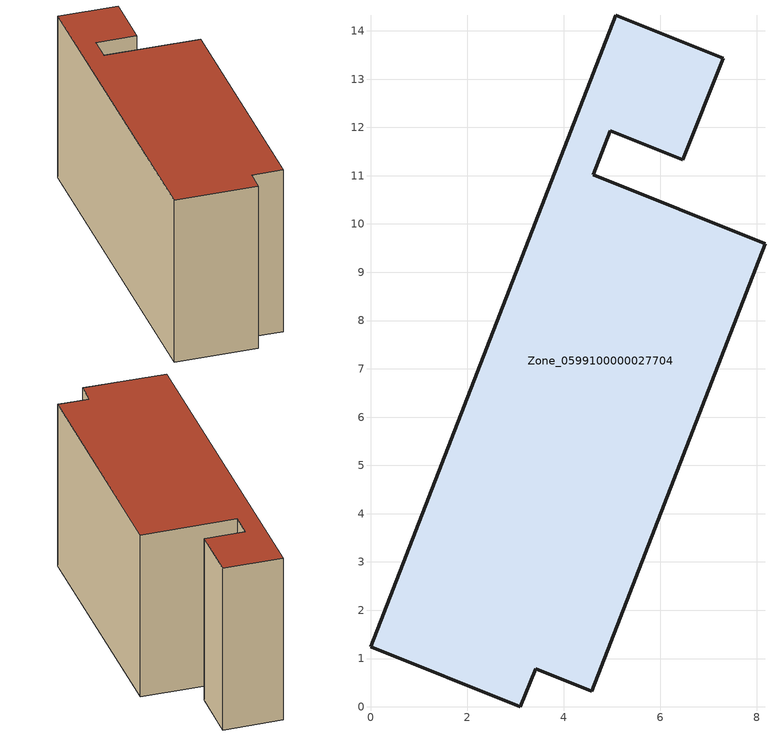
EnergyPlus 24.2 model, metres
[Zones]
Zone_0599100000027704
 floor ground (C_G): 4.97,11.93 4.61,11.02 8.17,9.59 4.58,0.33 3.42,0.79 3.1,0 0,1.24 5.08,14.32 7.31,13.43 6.47,11.33 z7.05
 wall outside (C_F): 4.61,11.02 4.97,11.93 6.47,11.33 7.31,13.43 5.08,14.32 0,1.24 3.1,0 3.42,0.79 4.58,0.33 8.17,9.59 4.61,11.02 z7.05:14.2
 roof outside (C_R): 7.31,13.43 5.08,14.32 0,1.24 3.1,0 3.42,0.79 4.58,0.33 8.17,9.59 4.61,11.02 4.97,11.93 6.47,11.33 z14.2
[BUILDING]
Pand.0599100000027704: North Axis=0; Terrain=City; Loads Convergence Tolerance Value=0.04; Temperature Convergence Tolerance Value=0.4; Solar Distribution=FullExterior; Maximum Number of Warmup Days=25; Minimum Number of Warmup Days=1
[Site:Location]
Rotterdam.The.Hague.AP_ZH_NLD Design_Conditions: Latitude=51.96; Longitude=4.45; Time Zone=1; Elevation=-4.5
[SITE:GROUNDTEMPERATURE:BUILDINGSURFACE]
18, 18, 18, 18, 18, 18, 18, 18, 18, 18, 18, 18
[MATERIAL] Thermal Absorptance=0.9; Solar Absorptance=0.7; Visible Absorptance=0.7
Name | Roughness | Thickness | Conductivity | Density | Specific Heat
G.TI.1975-1991 | MediumSmooth | 0.15 | 0.288461 | 540 | 1210
F.TI.1975-1991 | Rough | 0.3 | 0.230769 | 1920 | 840
R.TI.1975-1991 | MediumRough | 0.2 | 0.153846 | 1500 | 1000
[CONSTRUCTION]
C_G: G.TI.1975-1991
C_F: F.TI.1975-1991
C_R: R.TI.1975-1991
[ZONE]
Zone_0599100000027704: Type=1; Multiplier=1; Ceiling Height=Autocalculate; Volume=Autocalculate; Floor Area=autocalculate; Part of Total Floor Area=Yes
[ZONEINFILTRATION:DESIGNFLOWRATE]
Infil_Zone_0599100000027704: Zone or ZoneList or Space or SpaceList=Zone_0599100000027704; Schedule=AlwaysOn; Design Flow Rate Calculation Method=Flow/Area; Flow Rate per Floor Area=0.003; Constant Term Coefficient=1; Temperature Term Coefficient=0; Velocity Term Coefficient=0; Velocity Squared Term Coefficient=0
[HVACTEMPLATE:ZONE:IDEALLOADSAIRSYSTEM]
Zone_0599100000027704: Maximum Heating Supply Air Temperature=50; Minimum Cooling Supply Air Temperature=13; Maximum Heating Supply Air Humidity Ratio=0.0156; Minimum Cooling Supply Air Humidity Ratio=0.0077; Heating Limit=NoLimit; Cooling Limit=NoLimit; Dehumidification Control Type=ConstantSensibleHeatRatio; Cooling Sensible Heat Ratio=0.7; Dehumidification Setpoint=60; Humidification Control Type=None; Humidification Setpoint=30; Outdoor Air Method=None; Outdoor Air Flow Rate per Person=0.00944; Outdoor Air Flow Rate per Zone Floor Area=0; Outdoor Air Flow Rate per Zone=0; Demand Controlled Ventilation Type=None; Outdoor Air Economizer Type=NoEconomizer; Heat Recovery Type=None; Sensible Heat Recovery Effectiveness=0.7; Latent Heat Recovery Effectiveness=0.65
[ZONECONTROL:THERMOSTAT]
ThermostatControl_Zone_0599100000027704: Zone or ZoneList=Zone_0599100000027704; Control Type Schedule=DualSetpointControlType; Control 1=Thermostat_Zone_0599100000027704; Temperature Difference Between Cutout And Setpoint=0
[THERMOSTATSETPOINT:DUALSETPOINT]
Thermostat_Zone_0599100000027704: Heating Setpoint Temperature Schedule=HeatingSetpoint_Zone_0599100000027704; Cooling Setpoint Temperature Schedule=CoolingSetpoint_Zone_0599100000027704
[SCHEDULE:COMPACT]
HeatingSetpoint_Zone_0599100000027704: Through: 12/31, For: AllDays, Until: 24:00, 21
CoolingSetpoint_Zone_0599100000027704: Through: 12/31, For: AllDays, Until: 24:00, 24
DualSetpointControlType: Through: 12/31, For: AllDays, Until: 24:00, 4
AlwaysOn: Through: 12/31, For: AllDays, Until: 24:00, 1
